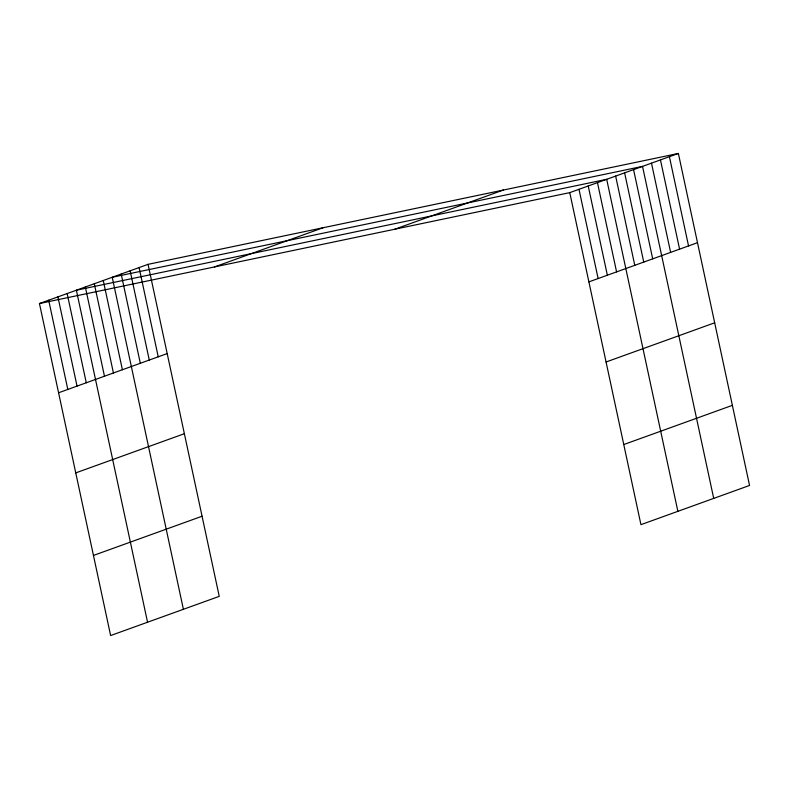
<?xml version="1.0" encoding="UTF-8"?>
<svg xmlns="http://www.w3.org/2000/svg" width="789" height="789" viewBox="0 0 789 789"><rect width="100%" height="100%" fill="white"/><g stroke="black" fill="none" stroke-linecap="round" stroke-linejoin="round"><path stroke-width="1.18" d="M148.056 264.345L219.243 596.366L110.628 635.549L39.45 303.538L148.056 264.345L678.372 153.451L749.55 485.462L640.944 524.655L569.757 192.634L678.372 153.451M214.45 266.938L323.066 227.745M394.756 229.234L503.372 190.041M58.583 392.774L167.189 353.58M588.89 281.88L697.506 242.687M75.754 472.887L184.37 433.703M606.07 361.993L714.676 322.8M93.457 555.436L202.063 516.243M623.764 444.542L732.37 405.349M39.45 303.538L569.757 192.634M669.407 156.686L688.541 245.921M660.452 159.911L679.585 249.156M651.487 163.145L670.62 252.391M713.71 498.401L642.532 166.38L112.216 277.274L183.393 609.295M633.567 169.615L652.7 258.851M624.612 172.85L643.745 262.086M615.647 176.085L634.78 265.321M677.869 511.331L606.692 179.31L76.375 290.214L147.553 622.225M597.46 182.644L616.584 271.88M588.229 185.977L607.352 275.213M578.998 189.311L598.121 278.547M139.101 267.579L158.234 356.815M130.136 270.814L149.269 360.05M121.181 274.039L140.314 363.285M103.26 280.509L122.394 369.745M94.295 283.744L113.429 372.98M85.34 286.979L104.473 376.215M67.144 293.538L86.277 382.783M57.913 296.871L77.046 386.107M48.681 300.205L67.815 389.441"/></g></svg>
